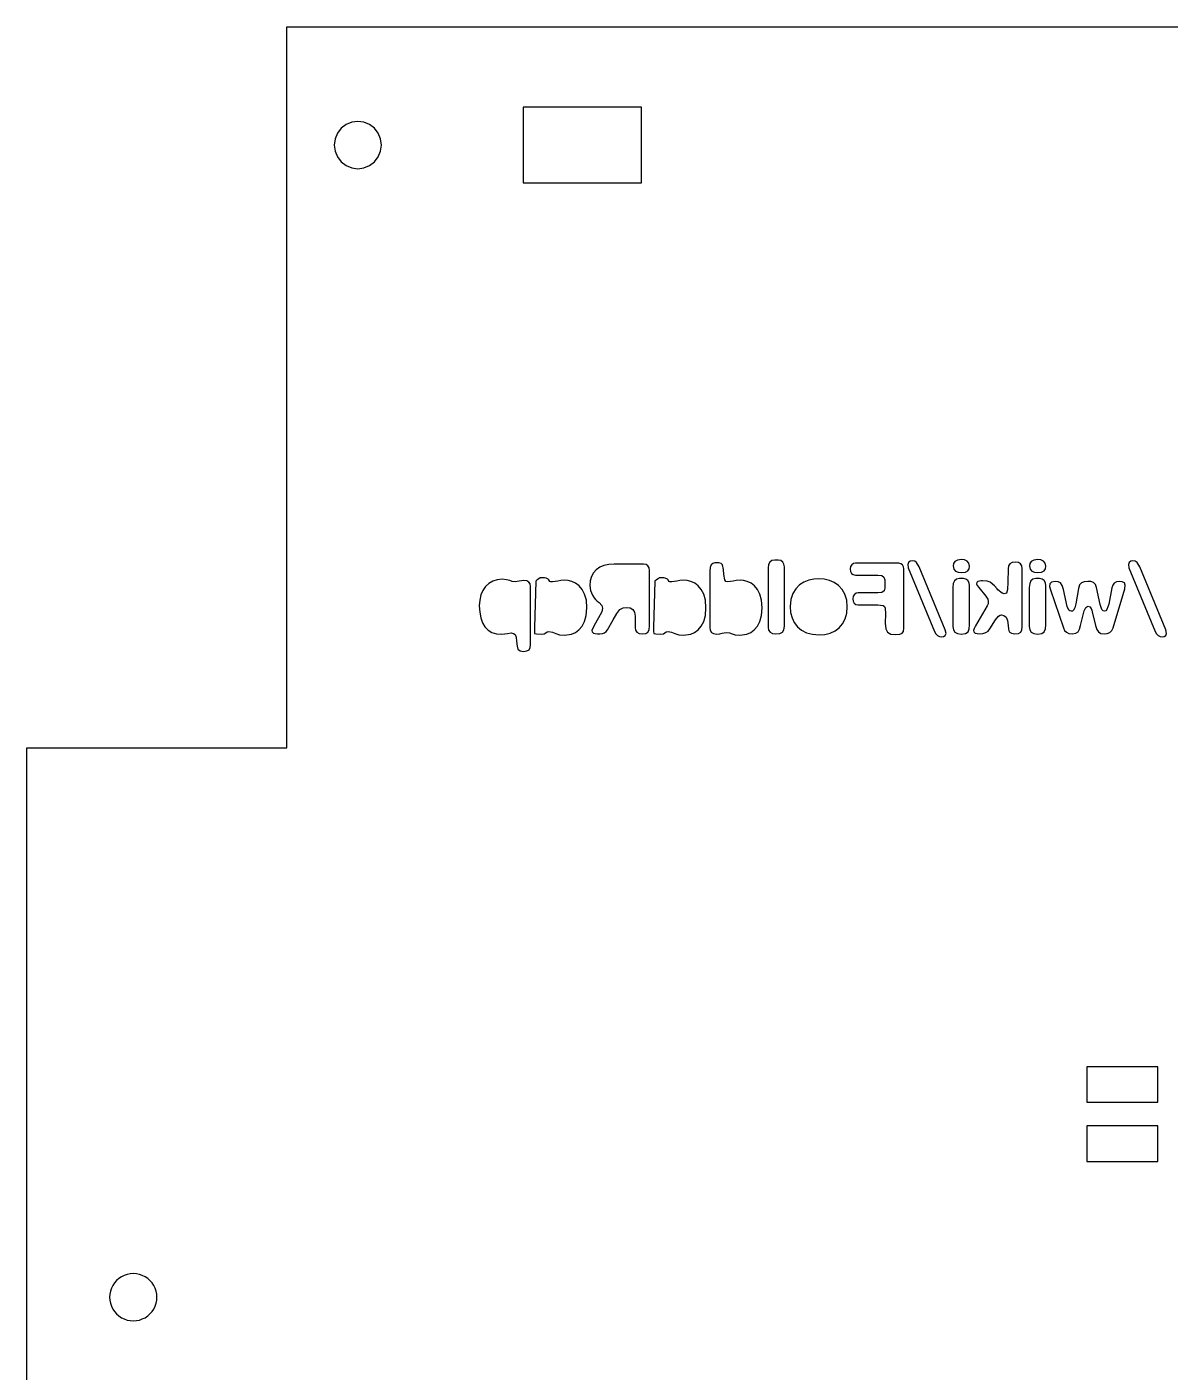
# Model space of a CAD drawing. Header units: metres. Extents: x -273 to -75, y -1504 to -1164.
# Drawn here: x -272.9 to -176.2, y -1277.4 to -1163.6 of the extents above; entities that cross this region are included whole.
import ezdxf

# ---------------------------------------------------------------- set-up
doc = ezdxf.new("R2010")
doc.units = ezdxf.units.M

msp = doc.modelspace()

# ---------------------------------------------------------------- linework, layer by layer
at = {"layer": 'GROUP0'}
for p, q in [((-210.04, -1208.89, 0), (-210.15, -1209.09, 0)), ((-209.87, -1208.76, 0), (-210.04, -1208.89, 0)), ((-209.62, -1208.72, 0), (-209.87, -1208.76, 0)), ((-209.34, -1208.72, 0), (-209.62, -1208.72, 0)), ((-209.12, -1208.76, 0), (-209.34, -1208.72, 0)), ((-208.95, -1208.89, 0), (-209.12, -1208.76, 0)), ((-208.84, -1209.07, 0), (-208.95, -1208.89, 0)), ((-198.3, -1208.91, 0), (-198.37, -1209.09, 0)), ((-198.16, -1208.81, 0), (-198.3, -1208.91, 0)), ((-197.99, -1208.77, 0), (-198.16, -1208.81, 0)), ((-197.78, -1208.81, 0), (-197.99, -1208.77, 0)), ((-197.62, -1208.93, 0), (-197.78, -1208.81, 0)), ((-197.41, -1209.28, 0), (-197.62, -1208.93, 0)), ((-194.37, -1208.83, 0), (-194.49, -1209, 0)), ((-194.15, -1208.72, 0), (-194.37, -1208.83, 0)), ((-193.82, -1208.68, 0), (-194.15, -1208.72, 0)), ((-193.56, -1208.71, 0), (-193.82, -1208.68, 0)), ((-193.34, -1208.8, 0), (-193.56, -1208.71, 0)), ((-193.19, -1208.97, 0), (-193.34, -1208.8, 0)), ((-189.54, -1208.92, 0), (-189.73, -1209.03, 0)), ((-189.28, -1208.89, 0), (-189.54, -1208.92, 0)), ((-189, -1208.92, 0), (-189.28, -1208.89, 0)), ((-188.82, -1209.03, 0), (-189, -1208.92, 0)), ((-187.91, -1208.83, 0), (-188.03, -1209, 0)), ((-187.7, -1208.72, 0), (-187.91, -1208.83, 0)), ((-187.37, -1208.68, 0), (-187.7, -1208.72, 0)), ((-187.1, -1208.71, 0), (-187.37, -1208.68, 0)), ((-186.88, -1208.8, 0), (-187.1, -1208.71, 0)), ((-186.73, -1208.97, 0), (-186.88, -1208.8, 0)), ((-179.63, -1208.91, 0), (-179.7, -1209.09, 0)), ((-179.49, -1208.81, 0), (-179.63, -1208.91, 0)), ((-179.32, -1208.77, 0), (-179.49, -1208.81, 0)), ((-179.11, -1208.81, 0), (-179.32, -1208.77, 0)), ((-178.95, -1208.93, 0), (-179.11, -1208.81, 0)), ((-178.74, -1209.28, 0), (-178.95, -1208.93, 0)), ((-224.96, -1209.79, 0), (-225.13, -1210.1, 0)), ((-224.73, -1209.53, 0), (-224.96, -1209.79, 0)), ((-224.43, -1209.33, 0), (-224.73, -1209.53, 0)), ((-224.08, -1209.18, 0), (-224.43, -1209.33, 0)), ((-223.67, -1209.1, 0), (-224.08, -1209.18, 0)), ((-223.2, -1209.07, 0), (-223.67, -1209.1, 0)), ((-220.72, -1209.07, 0), (-223.2, -1209.07, 0)), ((-220.51, -1209.1, 0), (-220.72, -1209.07, 0)), ((-220.35, -1209.2, 0), (-220.51, -1209.1, 0)), ((-220.26, -1209.36, 0), (-220.35, -1209.2, 0)), ((-220.23, -1209.59, 0), (-220.26, -1209.36, 0)), ((-220.23, -1214.29, 0), (-220.23, -1209.59, 0)), ((-215.08, -1209.35, 0), (-215.11, -1209.65, 0)), ((-215.11, -1209.65, 0), (-215.11, -1214.41, 0)), ((-215, -1209.13, 0), (-215.08, -1209.35, 0)), ((-214.87, -1209, 0), (-215, -1209.13, 0)), ((-214.69, -1208.96, 0), (-214.87, -1209, 0)), ((-214.34, -1208.96, 0), (-214.69, -1208.96, 0)), ((-214.16, -1209, 0), (-214.34, -1208.96, 0)), ((-214.05, -1209.11, 0), (-214.16, -1209, 0)), ((-213.95, -1209.51, 0), (-214.05, -1209.11, 0)), ((-213.93, -1209.93, 0), (-213.95, -1209.51, 0)), ((-213.85, -1210.39, 0), (-213.93, -1209.93, 0)), ((-210.15, -1209.09, 0), (-210.18, -1209.37, 0)), ((-210.18, -1209.37, 0), (-210.18, -1214.4, 0)), ((-208.81, -1209.29, 0), (-208.84, -1209.07, 0)), ((-208.81, -1214.32, 0), (-208.81, -1209.29, 0)), ((-203.21, -1209.26, 0), (-203.25, -1209.46, 0)), ((-203.25, -1209.46, 0), (-203.22, -1209.68, 0)), ((-203.22, -1209.68, 0), (-203.13, -1209.85, 0)), ((-203.11, -1209.11, 0), (-203.21, -1209.26, 0)), ((-203.13, -1209.85, 0), (-202.99, -1209.95, 0)), ((-202.96, -1209.02, 0), (-203.11, -1209.11, 0)), ((-202.99, -1209.95, 0), (-202.79, -1209.99, 0)), ((-202.79, -1208.99, 0), (-202.96, -1209.02, 0)), ((-199.13, -1208.99, 0), (-202.79, -1208.99, 0)), ((-202.79, -1209.99, 0), (-200.91, -1209.99, 0)), ((-200.91, -1209.99, 0), (-200.57, -1210.03, 0)), ((-200.57, -1210.03, 0), (-200.39, -1210.17, 0)), ((-198.96, -1209.03, 0), (-199.13, -1208.99, 0)), ((-198.82, -1209.13, 0), (-198.96, -1209.03, 0)), ((-198.72, -1209.29, 0), (-198.82, -1209.13, 0)), ((-198.69, -1209.46, 0), (-198.72, -1209.29, 0)), ((-198.69, -1214.49, 0), (-198.69, -1209.46, 0)), ((-198.37, -1209.09, 0), (-198.32, -1209.36, 0)), ((-198.32, -1209.36, 0), (-196.09, -1214.76, 0)), ((-195.19, -1214.63, 0), (-197.41, -1209.28, 0)), ((-194.49, -1209, 0), (-194.52, -1209.21, 0)), ((-194.52, -1209.21, 0), (-194.47, -1209.49, 0)), ((-194.47, -1209.49, 0), (-194.32, -1209.66, 0)), ((-194.32, -1209.66, 0), (-194.09, -1209.74, 0)), ((-194.09, -1209.74, 0), (-193.82, -1209.77, 0)), ((-193.82, -1209.77, 0), (-193.49, -1209.73, 0)), ((-193.49, -1209.73, 0), (-193.28, -1209.62, 0)), ((-193.28, -1209.62, 0), (-193.17, -1209.45, 0)), ((-193.13, -1209.24, 0), (-193.19, -1208.97, 0)), ((-193.17, -1209.45, 0), (-193.13, -1209.24, 0)), ((-189.88, -1209.45, 0), (-189.89, -1210.58, 0)), ((-189.84, -1209.2, 0), (-189.88, -1209.45, 0)), ((-189.73, -1209.03, 0), (-189.84, -1209.2, 0)), ((-188.72, -1209.2, 0), (-188.82, -1209.03, 0)), ((-188.68, -1209.45, 0), (-188.72, -1209.2, 0)), ((-188.68, -1214.36, 0), (-188.68, -1209.45, 0)), ((-188.03, -1209, 0), (-188.07, -1209.21, 0)), ((-188.07, -1209.21, 0), (-188.02, -1209.49, 0)), ((-188.02, -1209.49, 0), (-187.86, -1209.66, 0)), ((-187.86, -1209.66, 0), (-187.64, -1209.74, 0)), ((-187.64, -1209.74, 0), (-187.37, -1209.77, 0)), ((-187.37, -1209.77, 0), (-187.04, -1209.73, 0)), ((-187.04, -1209.73, 0), (-186.83, -1209.62, 0)), ((-186.83, -1209.62, 0), (-186.72, -1209.45, 0)), ((-186.68, -1209.24, 0), (-186.73, -1208.97, 0)), ((-186.72, -1209.45, 0), (-186.68, -1209.24, 0)), ((-179.7, -1209.09, 0), (-179.65, -1209.36, 0)), ((-179.65, -1209.36, 0), (-177.42, -1214.76, 0)), ((-176.52, -1214.63, 0), (-178.74, -1209.28, 0)), ((-234.1, -1210.95, 0), (-234.32, -1211.28, 0)), ((-233.82, -1210.69, 0), (-234.1, -1210.95, 0)), ((-233.49, -1210.5, 0), (-233.82, -1210.69, 0)), ((-233.12, -1210.38, 0), (-233.49, -1210.5, 0)), ((-232.7, -1210.34, 0), (-233.12, -1210.38, 0)), ((-232.31, -1210.38, 0), (-232.7, -1210.34, 0)), ((-232.04, -1210.45, 0), (-232.31, -1210.38, 0)), ((-231.83, -1210.52, 0), (-232.04, -1210.45, 0)), ((-231.6, -1210.55, 0), (-231.83, -1210.52, 0)), ((-231.24, -1210.5, 0), (-231.6, -1210.55, 0)), ((-230.84, -1210.45, 0), (-231.24, -1210.5, 0)), ((-230.6, -1210.48, 0), (-230.84, -1210.45, 0)), ((-230.43, -1210.58, 0), (-230.6, -1210.48, 0)), ((-230.33, -1210.73, 0), (-230.43, -1210.58, 0)), ((-230.3, -1210.96, 0), (-230.33, -1210.73, 0)), ((-230.3, -1215.85, 0), (-230.3, -1210.96, 0)), ((-229.84, -1210.5, 0), (-229.95, -1214.41, 0)), ((-229.72, -1210.4, 0), (-229.84, -1210.5, 0)), ((-229.57, -1210.29, 0), (-229.72, -1210.4, 0)), ((-229.47, -1210.23, 0), (-229.57, -1210.29, 0)), ((-229.1, -1210.23, 0), (-229.47, -1210.23, 0)), ((-228.96, -1210.26, 0), (-229.1, -1210.23, 0)), ((-228.79, -1210.33, 0), (-228.96, -1210.26, 0)), ((-228.73, -1210.4, 0), (-228.79, -1210.33, 0)), ((-228.66, -1210.53, 0), (-228.73, -1210.4, 0)), ((-228.57, -1210.55, 0), (-228.66, -1210.53, 0)), ((-228.42, -1210.56, 0), (-228.57, -1210.55, 0)), ((-228.2, -1210.54, 0), (-228.42, -1210.56, 0)), ((-227.99, -1210.49, 0), (-228.2, -1210.54, 0)), ((-227.73, -1210.44, 0), (-227.99, -1210.49, 0)), ((-227.4, -1210.42, 0), (-227.73, -1210.44, 0)), ((-227.11, -1210.44, 0), (-227.4, -1210.42, 0)), ((-226.79, -1210.52, 0), (-227.11, -1210.44, 0)), ((-226.47, -1210.66, 0), (-226.79, -1210.52, 0)), ((-226.18, -1210.89, 0), (-226.47, -1210.66, 0)), ((-225.92, -1211.2, 0), (-226.18, -1210.89, 0)), ((-225.71, -1211.6, 0), (-225.92, -1211.2, 0)), ((-225.23, -1210.46, 0), (-225.26, -1210.88, 0)), ((-225.26, -1210.88, 0), (-225.21, -1211.3, 0)), ((-225.13, -1210.1, 0), (-225.23, -1210.46, 0)), ((-219.76, -1210.5, 0), (-219.87, -1214.41, 0)), ((-219.64, -1210.4, 0), (-219.76, -1210.5, 0)), ((-219.49, -1210.29, 0), (-219.64, -1210.4, 0)), ((-219.39, -1210.23, 0), (-219.49, -1210.29, 0)), ((-219.02, -1210.23, 0), (-219.39, -1210.23, 0)), ((-218.88, -1210.26, 0), (-219.02, -1210.23, 0)), ((-218.71, -1210.33, 0), (-218.88, -1210.26, 0)), ((-218.65, -1210.4, 0), (-218.71, -1210.33, 0)), ((-218.58, -1210.53, 0), (-218.65, -1210.4, 0)), ((-218.49, -1210.55, 0), (-218.58, -1210.53, 0)), ((-218.34, -1210.56, 0), (-218.49, -1210.55, 0)), ((-218.12, -1210.54, 0), (-218.34, -1210.56, 0)), ((-217.91, -1210.49, 0), (-218.12, -1210.54, 0)), ((-217.65, -1210.44, 0), (-217.91, -1210.49, 0)), ((-217.32, -1210.42, 0), (-217.65, -1210.44, 0)), ((-217.03, -1210.44, 0), (-217.32, -1210.42, 0)), ((-216.71, -1210.52, 0), (-217.03, -1210.44, 0)), ((-216.39, -1210.66, 0), (-216.71, -1210.52, 0)), ((-216.1, -1210.89, 0), (-216.39, -1210.66, 0)), ((-215.84, -1211.2, 0), (-216.1, -1210.89, 0)), ((-215.63, -1211.6, 0), (-215.84, -1211.2, 0)), ((-213.75, -1210.52, 0), (-213.85, -1210.39, 0)), ((-213.58, -1210.56, 0), (-213.75, -1210.52, 0)), ((-213.36, -1210.54, 0), (-213.58, -1210.56, 0)), ((-213.15, -1210.49, 0), (-213.36, -1210.54, 0)), ((-212.89, -1210.44, 0), (-213.15, -1210.49, 0)), ((-212.56, -1210.42, 0), (-212.89, -1210.44, 0)), ((-212.27, -1210.45, 0), (-212.56, -1210.42, 0)), ((-211.95, -1210.52, 0), (-212.27, -1210.45, 0)), ((-211.63, -1210.66, 0), (-211.95, -1210.52, 0)), ((-211.34, -1210.89, 0), (-211.63, -1210.66, 0)), ((-211.08, -1211.2, 0), (-211.34, -1210.89, 0)), ((-210.87, -1211.6, 0), (-211.08, -1211.2, 0)), ((-207.84, -1211.14, 0), (-208.1, -1211.55, 0)), ((-207.52, -1210.82, 0), (-207.84, -1211.14, 0)), ((-207.15, -1210.58, 0), (-207.52, -1210.82, 0)), ((-206.74, -1210.42, 0), (-207.15, -1210.58, 0)), ((-206.31, -1210.33, 0), (-206.74, -1210.42, 0)), ((-205.89, -1210.3, 0), (-206.31, -1210.33, 0)), ((-205.43, -1210.33, 0), (-205.89, -1210.3, 0)), ((-204.99, -1210.44, 0), (-205.43, -1210.33, 0)), ((-204.58, -1210.62, 0), (-204.99, -1210.44, 0)), ((-204.22, -1210.87, 0), (-204.58, -1210.62, 0)), ((-203.92, -1211.2, 0), (-204.22, -1210.87, 0)), ((-203.68, -1211.61, 0), (-203.92, -1211.2, 0)), ((-200.39, -1210.17, 0), (-200.32, -1210.39, 0)), ((-200.31, -1211.08, 0), (-200.37, -1211.33, 0)), ((-200.32, -1210.39, 0), (-200.3, -1210.7, 0)), ((-200.3, -1210.7, 0), (-200.31, -1211.08, 0)), ((-194.51, -1210.71, 0), (-194.54, -1211.05, 0)), ((-194.54, -1211.05, 0), (-194.54, -1214.34, 0)), ((-194.4, -1210.47, 0), (-194.51, -1210.71, 0)), ((-194.23, -1210.33, 0), (-194.4, -1210.47, 0)), ((-193.98, -1210.28, 0), (-194.23, -1210.33, 0)), ((-193.66, -1210.28, 0), (-193.98, -1210.28, 0)), ((-193.45, -1210.32, 0), (-193.66, -1210.28, 0)), ((-193.28, -1210.45, 0), (-193.45, -1210.32, 0)), ((-193.17, -1210.65, 0), (-193.28, -1210.45, 0)), ((-193.13, -1210.91, 0), (-193.17, -1210.65, 0)), ((-193.13, -1214.2, 0), (-193.13, -1210.91, 0)), ((-192.51, -1210.61, 0), (-192.54, -1210.72, 0)), ((-192.54, -1210.72, 0), (-192.49, -1210.87, 0)), ((-192.44, -1210.53, 0), (-192.51, -1210.61, 0)), ((-192.49, -1210.87, 0), (-192.36, -1211.05, 0)), ((-192.15, -1210.47, 0), (-192.44, -1210.53, 0)), ((-192.36, -1211.05, 0), (-191.75, -1211.76, 0)), ((-192.03, -1210.47, 0), (-192.15, -1210.47, 0)), ((-191.65, -1210.5, 0), (-192.03, -1210.47, 0)), ((-191.39, -1210.59, 0), (-191.65, -1210.5, 0)), ((-191.02, -1210.91, 0), (-191.39, -1210.59, 0)), ((-190.81, -1211.15, 0), (-191.02, -1210.91, 0)), ((-190.74, -1211.23, 0), (-190.81, -1211.15, 0)), ((-190.39, -1211.52, 0), (-190.74, -1211.23, 0)), ((-189.92, -1211.22, 0), (-190.01, -1211.51, 0)), ((-189.89, -1210.58, 0), (-189.92, -1211.22, 0)), ((-188.05, -1210.71, 0), (-188.09, -1211.05, 0)), ((-188.09, -1211.05, 0), (-188.09, -1214.34, 0)), ((-187.95, -1210.47, 0), (-188.05, -1210.71, 0)), ((-187.77, -1210.33, 0), (-187.95, -1210.47, 0)), ((-187.52, -1210.28, 0), (-187.77, -1210.33, 0)), ((-187.21, -1210.28, 0), (-187.52, -1210.28, 0)), ((-186.99, -1210.32, 0), (-187.21, -1210.28, 0)), ((-186.82, -1210.45, 0), (-186.99, -1210.32, 0)), ((-186.72, -1210.65, 0), (-186.82, -1210.45, 0)), ((-186.68, -1210.91, 0), (-186.72, -1210.65, 0)), ((-186.68, -1214.2, 0), (-186.68, -1210.91, 0)), ((-186.34, -1210.72, 0), (-186.37, -1210.94, 0)), ((-186.37, -1210.94, 0), (-186.29, -1211.24, 0)), ((-186.19, -1210.58, 0), (-186.34, -1210.72, 0)), ((-185.89, -1210.54, 0), (-186.19, -1210.58, 0)), ((-185.63, -1210.56, 0), (-185.89, -1210.54, 0)), ((-185.45, -1210.65, 0), (-185.63, -1210.56, 0)), ((-185.31, -1210.86, 0), (-185.45, -1210.65, 0)), ((-185.2, -1211.22, 0), (-185.31, -1210.86, 0)), ((-184.87, -1212.64, 0), (-185.2, -1211.22, 0)), ((-183.92, -1211.12, 0), (-184.15, -1212.42, 0)), ((-183.82, -1210.81, 0), (-183.92, -1211.12, 0)), ((-183.66, -1210.63, 0), (-183.82, -1210.81, 0)), ((-183.44, -1210.55, 0), (-183.66, -1210.63, 0)), ((-183.14, -1210.52, 0), (-183.44, -1210.55, 0)), ((-182.88, -1210.54, 0), (-183.14, -1210.52, 0)), ((-182.66, -1210.61, 0), (-182.88, -1210.54, 0)), ((-182.49, -1210.77, 0), (-182.66, -1210.61, 0)), ((-182.39, -1211.05, 0), (-182.49, -1210.77, 0)), ((-182.09, -1212.47, 0), (-182.39, -1211.05, 0)), ((-181.09, -1211.06, 0), (-181.35, -1212.45, 0)), ((-181.01, -1210.83, 0), (-181.09, -1211.06, 0)), ((-180.89, -1210.67, 0), (-181.01, -1210.83, 0)), ((-180.98, -1214.44, 0), (-180, -1211.15, 0)), ((-180.7, -1210.57, 0), (-180.89, -1210.67, 0)), ((-180.44, -1210.54, 0), (-180.7, -1210.57, 0)), ((-180.21, -1210.56, 0), (-180.44, -1210.54, 0)), ((-180.04, -1210.65, 0), (-180.21, -1210.56, 0)), ((-179.96, -1210.83, 0), (-180.04, -1210.65, 0)), ((-180, -1211.15, 0), (-179.96, -1210.83, 0)), ((-234.59, -1212.11, 0), (-234.62, -1212.59, 0)), ((-234.49, -1211.67, 0), (-234.59, -1212.11, 0)), ((-234.32, -1211.28, 0), (-234.49, -1211.67, 0)), ((-225.56, -1212.12, 0), (-225.71, -1211.6, 0)), ((-225.52, -1212.76, 0), (-225.56, -1212.12, 0)), ((-225.21, -1211.3, 0), (-225.05, -1211.7, 0)), ((-225.05, -1211.7, 0), (-224.91, -1211.91, 0)), ((-224.91, -1211.91, 0), (-224.79, -1212.04, 0)), ((-224.79, -1212.04, 0), (-224.64, -1212.18, 0)), ((-224.64, -1212.18, 0), (-224.47, -1212.3, 0)), ((-224.47, -1212.3, 0), (-224.26, -1212.57, 0)), ((-215.48, -1212.12, 0), (-215.63, -1211.6, 0)), ((-215.44, -1212.76, 0), (-215.48, -1212.12, 0)), ((-210.73, -1212.12, 0), (-210.87, -1211.6, 0)), ((-210.68, -1212.76, 0), (-210.73, -1212.12, 0)), ((-208.26, -1212.05, 0), (-208.32, -1212.65, 0)), ((-208.1, -1211.55, 0), (-208.26, -1212.05, 0)), ((-203.53, -1212.1, 0), (-203.68, -1211.61, 0)), ((-203.48, -1212.67, 0), (-203.53, -1212.1, 0)), ((-202.99, -1211.77, 0), (-203.02, -1211.99, 0)), ((-203.02, -1211.99, 0), (-202.99, -1212.2, 0)), ((-202.88, -1211.62, 0), (-202.99, -1211.77, 0)), ((-202.99, -1212.2, 0), (-202.91, -1212.36, 0)), ((-202.91, -1212.36, 0), (-202.76, -1212.47, 0)), ((-202.73, -1211.53, 0), (-202.88, -1211.62, 0)), ((-202.56, -1211.5, 0), (-202.73, -1211.53, 0)), ((-200.91, -1211.5, 0), (-202.56, -1211.5, 0)), ((-200.55, -1211.46, 0), (-200.91, -1211.5, 0)), ((-200.37, -1211.33, 0), (-200.55, -1211.46, 0)), ((-191.75, -1211.76, 0), (-191.59, -1212.03, 0)), ((-191.59, -1212.03, 0), (-191.55, -1212.21, 0)), ((-191.55, -1212.21, 0), (-191.57, -1212.42, 0)), ((-190.2, -1211.58, 0), (-190.39, -1211.52, 0)), ((-190.01, -1211.51, 0), (-190.2, -1211.58, 0)), ((-186.29, -1211.24, 0), (-185.2, -1214.46, 0)), ((-234.62, -1212.59, 0), (-234.59, -1213.13, 0)), ((-234.59, -1213.13, 0), (-234.5, -1213.61, 0)), ((-225.71, -1213.92, 0), (-225.57, -1213.4, 0)), ((-225.57, -1213.4, 0), (-225.52, -1212.76, 0)), ((-224.26, -1213.11, 0), (-224.93, -1214.31, 0)), ((-224.26, -1212.57, 0), (-224.19, -1212.8, 0)), ((-224.19, -1212.8, 0), (-224.26, -1213.11, 0)), ((-223.29, -1213.76, 0), (-222.97, -1213.23, 0)), ((-222.97, -1213.23, 0), (-222.72, -1212.91, 0)), ((-222.72, -1212.91, 0), (-222.46, -1212.76, 0)), ((-222.46, -1212.76, 0), (-222.17, -1212.73, 0)), ((-222.17, -1212.73, 0), (-221.85, -1212.77, 0)), ((-221.85, -1212.77, 0), (-221.62, -1212.91, 0)), ((-221.62, -1212.91, 0), (-221.49, -1213.13, 0)), ((-221.49, -1213.13, 0), (-221.44, -1213.45, 0)), ((-221.44, -1213.45, 0), (-221.44, -1214.43, 0)), ((-215.63, -1213.92, 0), (-215.49, -1213.4, 0)), ((-215.49, -1213.4, 0), (-215.44, -1212.76, 0)), ((-210.87, -1213.92, 0), (-210.73, -1213.4, 0)), ((-210.73, -1213.4, 0), (-210.68, -1212.76, 0)), ((-208.32, -1212.65, 0), (-208.28, -1213.15, 0)), ((-208.28, -1213.15, 0), (-208.16, -1213.6, 0)), ((-203.66, -1213.7, 0), (-203.52, -1213.22, 0)), ((-203.52, -1213.22, 0), (-203.48, -1212.67, 0)), ((-202.76, -1212.47, 0), (-202.56, -1212.5, 0)), ((-202.56, -1212.5, 0), (-200.91, -1212.5, 0)), ((-200.91, -1212.5, 0), (-200.44, -1212.56, 0)), ((-200.44, -1212.56, 0), (-200.33, -1212.65, 0)), ((-200.33, -1212.65, 0), (-200.27, -1212.79, 0)), ((-200.26, -1213.27, 0), (-200.28, -1214.06, 0)), ((-200.27, -1212.79, 0), (-200.26, -1213.27, 0)), ((-191.64, -1212.58, 0), (-192.64, -1214.27, 0)), ((-191.57, -1212.42, 0), (-191.64, -1212.58, 0)), ((-190.95, -1213.78, 0), (-190.69, -1213.46, 0)), ((-190.69, -1213.46, 0), (-190.56, -1213.38, 0)), ((-190.56, -1213.38, 0), (-190.43, -1213.36, 0)), ((-190.43, -1213.36, 0), (-190.23, -1213.41, 0)), ((-190.23, -1213.41, 0), (-190.05, -1213.56, 0)), ((-184.73, -1212.95, 0), (-184.87, -1212.64, 0)), ((-184.64, -1213.02, 0), (-184.73, -1212.95, 0)), ((-184.53, -1213.05, 0), (-184.64, -1213.02, 0)), ((-184.43, -1213.03, 0), (-184.53, -1213.05, 0)), ((-184.33, -1212.95, 0), (-184.43, -1213.03, 0)), ((-184.23, -1212.76, 0), (-184.33, -1212.95, 0)), ((-184.15, -1212.42, 0), (-184.23, -1212.76, 0)), ((-183.74, -1214.26, 0), (-183.44, -1213, 0)), ((-183.44, -1213, 0), (-183.31, -1212.74, 0)), ((-183.31, -1212.74, 0), (-183.21, -1212.66, 0)), ((-183.21, -1212.66, 0), (-183.11, -1212.63, 0)), ((-183.11, -1212.63, 0), (-182.95, -1212.68, 0)), ((-182.95, -1212.68, 0), (-182.85, -1212.81, 0)), ((-182.85, -1212.81, 0), (-182.79, -1212.96, 0)), ((-182.79, -1212.96, 0), (-182.76, -1213.09, 0)), ((-182.76, -1213.09, 0), (-182.48, -1214.25, 0)), ((-181.94, -1212.89, 0), (-182.09, -1212.47, 0)), ((-181.84, -1213, 0), (-181.94, -1212.89, 0)), ((-181.72, -1213.03, 0), (-181.84, -1213, 0)), ((-181.61, -1213, 0), (-181.72, -1213.03, 0)), ((-181.51, -1212.91, 0), (-181.61, -1213, 0)), ((-181.35, -1212.45, 0), (-181.51, -1212.91, 0)), ((-234.5, -1213.61, 0), (-234.35, -1214.02, 0)), ((-234.35, -1214.02, 0), (-234.14, -1214.37, 0)), ((-234.14, -1214.37, 0), (-233.87, -1214.65, 0)), ((-229.95, -1214.41, 0), (-229.96, -1214.75, 0)), ((-226.49, -1214.85, 0), (-226.19, -1214.63, 0)), ((-226.19, -1214.63, 0), (-225.93, -1214.32, 0)), ((-225.93, -1214.32, 0), (-225.71, -1213.92, 0)), ((-224.93, -1214.31, 0), (-225.09, -1214.68, 0)), ((-223.88, -1214.76, 0), (-223.77, -1214.61, 0)), ((-223.77, -1214.61, 0), (-223.29, -1213.76, 0)), ((-221.44, -1214.43, 0), (-221.41, -1214.66, 0)), ((-220.36, -1214.82, 0), (-220.26, -1214.62, 0)), ((-220.26, -1214.62, 0), (-220.23, -1214.29, 0)), ((-219.87, -1214.41, 0), (-219.88, -1214.75, 0)), ((-216.41, -1214.85, 0), (-216.11, -1214.63, 0)), ((-216.11, -1214.63, 0), (-215.85, -1214.32, 0)), ((-215.85, -1214.32, 0), (-215.63, -1213.92, 0)), ((-215.11, -1214.41, 0), (-215.08, -1214.66, 0)), ((-211.65, -1214.85, 0), (-211.35, -1214.63, 0)), ((-211.35, -1214.63, 0), (-211.09, -1214.32, 0)), ((-211.09, -1214.32, 0), (-210.87, -1213.92, 0)), ((-210.18, -1214.4, 0), (-210.14, -1214.65, 0)), ((-208.97, -1214.81, 0), (-208.85, -1214.61, 0)), ((-208.85, -1214.61, 0), (-208.81, -1214.32, 0)), ((-208.16, -1213.6, 0), (-207.97, -1214.01, 0)), ((-207.97, -1214.01, 0), (-207.71, -1214.36, 0)), ((-207.71, -1214.36, 0), (-207.36, -1214.64, 0)), ((-207.36, -1214.64, 0), (-206.94, -1214.86, 0)), ((-204.51, -1214.7, 0), (-204.16, -1214.44, 0)), ((-204.16, -1214.44, 0), (-203.88, -1214.1, 0)), ((-203.88, -1214.1, 0), (-203.66, -1213.7, 0)), ((-200.28, -1214.06, 0), (-200.23, -1214.54, 0)), ((-200.23, -1214.54, 0), (-200.07, -1214.83, 0)), ((-198.73, -1214.76, 0), (-198.69, -1214.49, 0)), ((-195.13, -1214.92, 0), (-195.19, -1214.63, 0)), ((-194.54, -1214.34, 0), (-194.5, -1214.62, 0)), ((-194.5, -1214.62, 0), (-194.37, -1214.82, 0)), ((-193.26, -1214.78, 0), (-193.17, -1214.54, 0)), ((-193.17, -1214.54, 0), (-193.13, -1214.2, 0)), ((-192.76, -1214.51, 0), (-192.8, -1214.68, 0)), ((-192.64, -1214.27, 0), (-192.76, -1214.51, 0)), ((-191.56, -1214.72, 0), (-191.41, -1214.54, 0)), ((-191.41, -1214.54, 0), (-190.95, -1213.78, 0)), ((-190.05, -1213.56, 0), (-189.92, -1213.82, 0)), ((-189.92, -1213.82, 0), (-189.88, -1214.24, 0)), ((-189.88, -1214.24, 0), (-189.85, -1214.55, 0)), ((-189.85, -1214.55, 0), (-189.78, -1214.78, 0)), ((-188.81, -1214.81, 0), (-188.72, -1214.63, 0)), ((-188.72, -1214.63, 0), (-188.68, -1214.36, 0)), ((-188.09, -1214.34, 0), (-188.04, -1214.62, 0)), ((-188.04, -1214.62, 0), (-187.91, -1214.82, 0)), ((-186.81, -1214.78, 0), (-186.71, -1214.54, 0)), ((-186.71, -1214.54, 0), (-186.68, -1214.2, 0)), ((-185.2, -1214.46, 0), (-185.1, -1214.67, 0)), ((-183.94, -1214.78, 0), (-183.82, -1214.57, 0)), ((-183.82, -1214.57, 0), (-183.74, -1214.26, 0)), ((-182.48, -1214.25, 0), (-182.37, -1214.58, 0)), ((-182.37, -1214.58, 0), (-182.23, -1214.8, 0)), ((-181.1, -1214.69, 0), (-180.98, -1214.44, 0)), ((-176.46, -1214.92, 0), (-176.52, -1214.63, 0)), ((-233.87, -1214.65, 0), (-233.55, -1214.84, 0)), ((-233.55, -1214.84, 0), (-233.17, -1214.96, 0)), ((-233.17, -1214.96, 0), (-232.74, -1215, 0)), ((-232.74, -1215, 0), (-232.23, -1214.94, 0)), ((-232.23, -1214.94, 0), (-231.93, -1214.88, 0)), ((-231.93, -1214.88, 0), (-231.74, -1214.92, 0)), ((-231.74, -1214.92, 0), (-231.59, -1215.02, 0)), ((-231.59, -1215.02, 0), (-231.49, -1215.24, 0)), ((-231.49, -1215.24, 0), (-231.46, -1215.58, 0)), ((-231.46, -1215.58, 0), (-231.43, -1216, 0)), ((-229.96, -1214.75, 0), (-229.94, -1214.92, 0)), ((-229.94, -1214.92, 0), (-229.77, -1214.97, 0)), ((-229.77, -1214.97, 0), (-229.37, -1214.98, 0)), ((-229.37, -1214.98, 0), (-229.12, -1214.95, 0)), ((-229.12, -1214.95, 0), (-228.99, -1214.88, 0)), ((-228.99, -1214.88, 0), (-228.89, -1214.8, 0)), ((-228.89, -1214.8, 0), (-228.73, -1214.77, 0)), ((-228.73, -1214.77, 0), (-228.43, -1214.82, 0)), ((-228.43, -1214.82, 0), (-228.15, -1214.93, 0)), ((-228.15, -1214.93, 0), (-227.84, -1215.04, 0)), ((-227.84, -1215.04, 0), (-227.42, -1215.08, 0)), ((-227.42, -1215.08, 0), (-226.81, -1214.99, 0)), ((-226.81, -1214.99, 0), (-226.49, -1214.85, 0)), ((-225.09, -1214.68, 0), (-225.06, -1214.8, 0)), ((-225.06, -1214.8, 0), (-224.97, -1214.89, 0)), ((-224.97, -1214.89, 0), (-224.82, -1214.94, 0)), ((-224.82, -1214.94, 0), (-224.61, -1214.96, 0)), ((-224.61, -1214.96, 0), (-224.42, -1214.96, 0)), ((-224.42, -1214.96, 0), (-224.21, -1214.94, 0)), ((-224.21, -1214.94, 0), (-224.03, -1214.87, 0)), ((-224.03, -1214.87, 0), (-223.88, -1214.76, 0)), ((-221.41, -1214.66, 0), (-221.29, -1214.83, 0)), ((-221.29, -1214.83, 0), (-221.1, -1214.93, 0)), ((-221.1, -1214.93, 0), (-220.83, -1214.96, 0)), ((-220.83, -1214.96, 0), (-220.54, -1214.93, 0)), ((-220.54, -1214.93, 0), (-220.36, -1214.82, 0)), ((-219.88, -1214.75, 0), (-219.86, -1214.92, 0)), ((-219.86, -1214.92, 0), (-219.69, -1214.97, 0)), ((-219.69, -1214.97, 0), (-219.29, -1214.98, 0)), ((-219.29, -1214.98, 0), (-219.04, -1214.95, 0)), ((-219.04, -1214.95, 0), (-218.91, -1214.88, 0)), ((-218.91, -1214.88, 0), (-218.81, -1214.8, 0)), ((-218.81, -1214.8, 0), (-218.65, -1214.77, 0)), ((-218.65, -1214.77, 0), (-218.35, -1214.82, 0)), ((-218.35, -1214.82, 0), (-218.07, -1214.93, 0)), ((-218.07, -1214.93, 0), (-217.75, -1215.04, 0)), ((-217.75, -1215.04, 0), (-217.34, -1215.08, 0)), ((-217.34, -1215.08, 0), (-216.73, -1214.99, 0)), ((-216.73, -1214.99, 0), (-216.41, -1214.85, 0)), ((-215.08, -1214.66, 0), (-214.97, -1214.84, 0)), ((-214.97, -1214.84, 0), (-214.79, -1214.94, 0)), ((-214.79, -1214.94, 0), (-214.53, -1214.98, 0)), ((-214.53, -1214.98, 0), (-214.26, -1214.95, 0)), ((-214.26, -1214.95, 0), (-214.07, -1214.91, 0)), ((-214.07, -1214.91, 0), (-213.91, -1214.86, 0)), ((-213.91, -1214.86, 0), (-213.72, -1214.84, 0)), ((-213.72, -1214.84, 0), (-213.45, -1214.88, 0)), ((-213.45, -1214.88, 0), (-213.23, -1214.96, 0)), ((-213.23, -1214.96, 0), (-212.97, -1215.04, 0)), ((-212.97, -1215.04, 0), (-212.58, -1215.08, 0)), ((-212.58, -1215.08, 0), (-211.97, -1214.99, 0)), ((-211.97, -1214.99, 0), (-211.65, -1214.85, 0)), ((-210.14, -1214.65, 0), (-210.02, -1214.83, 0)), ((-210.02, -1214.83, 0), (-209.82, -1214.93, 0)), ((-209.82, -1214.93, 0), (-209.53, -1214.97, 0)), ((-209.53, -1214.97, 0), (-209.19, -1214.93, 0)), ((-209.19, -1214.93, 0), (-208.97, -1214.81, 0)), ((-206.94, -1214.86, 0), (-206.43, -1215, 0)), ((-206.43, -1215, 0), (-205.85, -1215.05, 0)), ((-205.85, -1215.05, 0), (-205.37, -1215.01, 0)), ((-205.37, -1215.01, 0), (-204.92, -1214.89, 0)), ((-204.92, -1214.89, 0), (-204.51, -1214.7, 0)), ((-200.07, -1214.83, 0), (-199.79, -1214.98, 0)), ((-199.79, -1214.98, 0), (-199.38, -1215.02, 0)), ((-199.38, -1215.02, 0), (-199.05, -1214.99, 0)), ((-199.05, -1214.99, 0), (-198.84, -1214.91, 0)), ((-198.84, -1214.91, 0), (-198.73, -1214.76, 0)), ((-196.09, -1214.76, 0), (-195.98, -1214.96, 0)), ((-195.98, -1214.96, 0), (-195.85, -1215.1, 0)), ((-195.85, -1215.1, 0), (-195.68, -1215.18, 0)), ((-195.68, -1215.18, 0), (-195.49, -1215.21, 0)), ((-195.49, -1215.21, 0), (-195.35, -1215.19, 0)), ((-195.35, -1215.19, 0), (-195.2, -1215.09, 0)), ((-195.2, -1215.09, 0), (-195.13, -1214.92, 0)), ((-194.37, -1214.82, 0), (-194.15, -1214.94, 0)), ((-194.15, -1214.94, 0), (-193.84, -1214.98, 0)), ((-193.84, -1214.98, 0), (-193.47, -1214.93, 0)), ((-193.47, -1214.93, 0), (-193.26, -1214.78, 0)), ((-192.8, -1214.68, 0), (-192.77, -1214.8, 0)), ((-192.77, -1214.8, 0), (-192.67, -1214.89, 0)), ((-192.67, -1214.89, 0), (-192.5, -1214.94, 0)), ((-192.5, -1214.94, 0), (-192.27, -1214.96, 0)), ((-192.27, -1214.96, 0), (-192, -1214.93, 0)), ((-192, -1214.93, 0), (-191.76, -1214.85, 0)), ((-191.76, -1214.85, 0), (-191.56, -1214.72, 0)), ((-189.78, -1214.78, 0), (-189.6, -1214.91, 0)), ((-189.6, -1214.91, 0), (-189.3, -1214.96, 0)), ((-189.3, -1214.96, 0), (-189, -1214.92, 0)), ((-189, -1214.92, 0), (-188.81, -1214.81, 0)), ((-187.91, -1214.82, 0), (-187.69, -1214.94, 0)), ((-187.69, -1214.94, 0), (-187.38, -1214.98, 0)), ((-187.38, -1214.98, 0), (-187.02, -1214.93, 0)), ((-187.02, -1214.93, 0), (-186.81, -1214.78, 0)), ((-185.1, -1214.67, 0), (-184.94, -1214.83, 0)), ((-184.94, -1214.83, 0), (-184.73, -1214.92, 0)), ((-184.73, -1214.92, 0), (-184.46, -1214.95, 0)), ((-184.46, -1214.95, 0), (-184.14, -1214.91, 0)), ((-184.14, -1214.91, 0), (-183.94, -1214.78, 0)), ((-182.23, -1214.8, 0), (-182.03, -1214.92, 0)), ((-182.03, -1214.92, 0), (-181.74, -1214.95, 0)), ((-181.74, -1214.95, 0), (-181.48, -1214.92, 0)), ((-181.48, -1214.92, 0), (-181.27, -1214.84, 0)), ((-181.27, -1214.84, 0), (-181.1, -1214.69, 0)), ((-177.42, -1214.76, 0), (-177.31, -1214.96, 0)), ((-177.31, -1214.96, 0), (-177.18, -1215.1, 0)), ((-177.18, -1215.1, 0), (-177.01, -1215.18, 0)), ((-177.01, -1215.18, 0), (-176.82, -1215.21, 0)), ((-176.82, -1215.21, 0), (-176.68, -1215.19, 0)), ((-176.68, -1215.19, 0), (-176.53, -1215.09, 0)), ((-176.53, -1215.09, 0), (-176.46, -1214.92, 0)), ((-231.43, -1216, 0), (-231.35, -1216.26, 0)), ((-231.35, -1216.26, 0), (-231.17, -1216.41, 0)), ((-231.17, -1216.41, 0), (-230.88, -1216.45, 0)), ((-230.88, -1216.45, 0), (-230.59, -1216.41, 0)), ((-230.59, -1216.41, 0), (-230.41, -1216.3, 0)), ((-230.41, -1216.3, 0), (-230.33, -1216.11, 0)), ((-230.33, -1216.11, 0), (-230.3, -1215.85, 0))]:
    msp.add_line(p, q, dxfattribs=at)
at = {"layer": 'Layer0'}
for points in [[(-272.9, -1224.6, 0), (-250.9, -1224.6, 0), (-250.9, -1163.6, 0), (-96.9, -1163.6, 0), (-96.9, -1224.6, 0), (-74.9, -1224.6, 0), (-74.9, -1317.6, 0), (-97.9, -1317.6, 0), (-97.9, -1503.6, 0), (-249.9, -1503.6, 0), (-249.9, -1317.6, 0), (-272.9, -1317.6, 0), (-272.9, -1224.6, 0)], [(-220.9, -1170.4, 0), (-230.9, -1170.4, 0), (-230.9, -1176.8, 0), (-220.9, -1176.8, 0), (-220.9, -1170.4, 0)], [(-243.49, -1175.01, 0), (-243.17, -1174.6, 0), (-242.97, -1174.11, 0), (-242.9, -1173.6, 0), (-242.97, -1173.08, 0), (-243.17, -1172.6, 0), (-243.49, -1172.18, 0), (-243.9, -1171.86, 0), (-244.38, -1171.67, 0), (-244.9, -1171.6, 0), (-245.42, -1171.67, 0), (-245.9, -1171.86, 0), (-246.32, -1172.18, 0), (-246.63, -1172.6, 0), (-246.83, -1173.08, 0), (-246.9, -1173.6, 0), (-246.83, -1174.11, 0), (-246.63, -1174.6, 0), (-246.32, -1175.01, 0), (-245.9, -1175.33, 0), (-245.42, -1175.53, 0), (-244.9, -1175.6, 0), (-244.38, -1175.53, 0), (-243.9, -1175.33, 0), (-243.49, -1175.01, 0)], [(-177.21, -1254.6, 0), (-177.21, -1251.6, 0), (-183.21, -1251.6, 0), (-183.21, -1254.6, 0), (-177.21, -1254.6, 0)], [(-183.21, -1256.6, 0), (-183.21, -1259.6, 0), (-177.21, -1259.6, 0), (-177.21, -1256.6, 0), (-183.21, -1256.6, 0)], [(-265.63, -1272.1, 0), (-265.49, -1272.31, 0), (-265.32, -1272.51, 0), (-265.12, -1272.68, 0), (-264.9, -1272.83, 0), (-264.67, -1272.94, 0), (-264.42, -1273.03, 0), (-264.16, -1273.08, 0), (-263.9, -1273.1, 0), (-263.64, -1273.08, 0), (-263.38, -1273.03, 0), (-263.14, -1272.94, 0), (-262.9, -1272.83, 0), (-262.68, -1272.68, 0), (-262.49, -1272.51, 0), (-262.31, -1272.31, 0), (-262.17, -1272.1, 0), (-262.05, -1271.86, 0), (-261.97, -1271.61, 0), (-261.92, -1271.36, 0), (-261.9, -1271.1, 0), (-261.92, -1270.84, 0), (-261.97, -1270.58, 0), (-262.05, -1270.33, 0), (-262.17, -1270.1, 0), (-262.31, -1269.88, 0), (-262.49, -1269.68, 0), (-262.68, -1269.51, 0), (-262.9, -1269.36, 0), (-263.14, -1269.25, 0), (-263.38, -1269.17, 0), (-263.64, -1269.11, 0), (-263.9, -1269.1, 0), (-264.16, -1269.11, 0), (-264.42, -1269.17, 0), (-264.67, -1269.25, 0), (-264.9, -1269.36, 0), (-265.12, -1269.51, 0), (-265.32, -1269.68, 0), (-265.49, -1269.88, 0), (-265.63, -1270.1, 0), (-265.75, -1270.33, 0), (-265.83, -1270.58, 0), (-265.88, -1270.84, 0), (-265.9, -1271.1, 0), (-265.88, -1271.36, 0), (-265.83, -1271.61, 0), (-265.75, -1271.86, 0), (-265.63, -1272.1, 0)]]:
    msp.add_polyline3d(points, dxfattribs=at)

doc.saveas('drawing.dxf')
